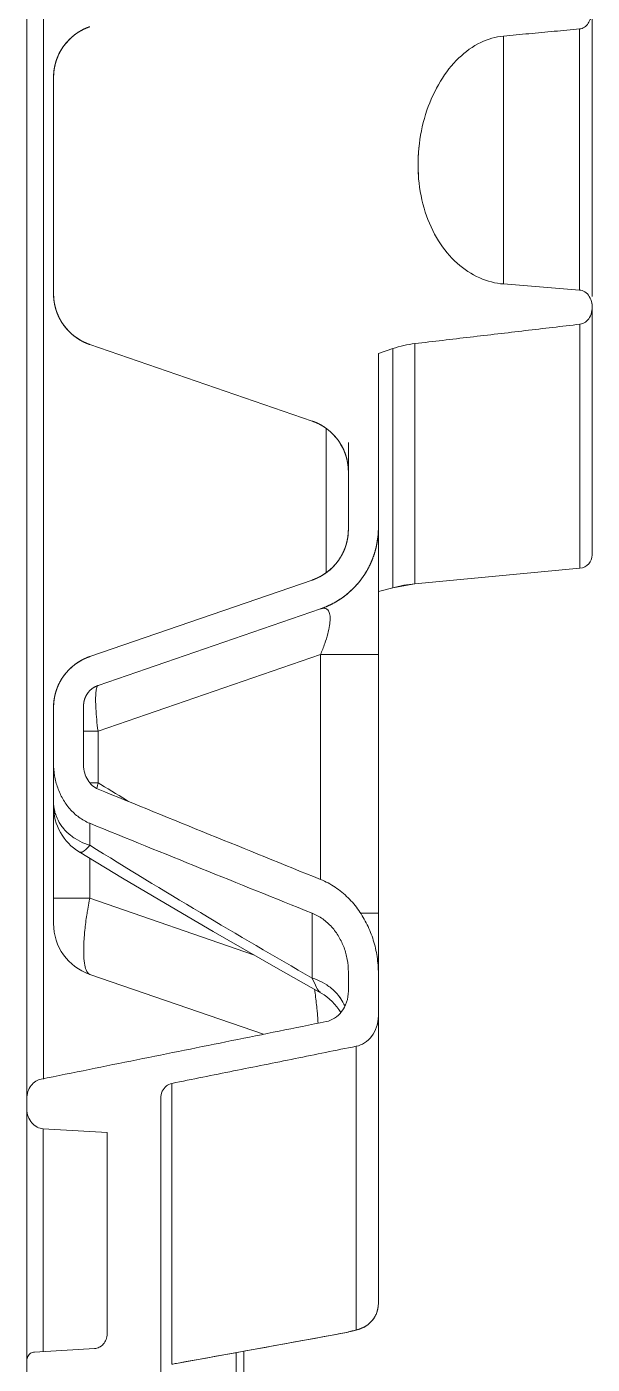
# Model space of a CAD drawing. Header units: millimetres. Extents: x 5536 to 6151, y 463 to 893.
# Drawn here: x 5579.86 to 5600.96, y 560.19 to 610.09 of the extents above; entities that cross this region are included whole.
import ezdxf

# ---------------------------------------------------------------- set-up
doc = ezdxf.new("R2010")
doc.units = ezdxf.units.MM
doc.header["$LTSCALE"] = 0.2
doc.layers.get('0').update_dxf_attribs({"lineweight": 18})

msp = doc.modelspace()

# ---------------------------------------------------------------- linework, layer by layer
for p, q in [((5600.963, 600.02), (5600.963, 662.407)), ((5579.863, 570.096), (5579.863, 645.34)), ((5579.863, 551.024), (5579.863, 640.662)), ((5580.482, 640.662), (5580.482, 570.825)), ((5600.492, 600.264), (5600.492, 610.004)), ((5597.651, 600.49), (5597.651, 609.741)), ((5580.863, 608.196), (5580.863, 600.125)), ((5580.863, 608.196), (5580.863, 607.251)), ((5580.863, 608.196), (5580.863, 607.251)), ((5580.863, 608.196), (5580.863, 600.125)), ((5580.863, 601.07), (5580.863, 600.125)), ((5597.651, 600.49), (5600.489, 600.264)), ((5597.651, 600.49), (5600.489, 600.264)), ((5600.963, 599.624), (5600.963, 590.386)), ((5600.505, 598.99), (5600.505, 589.883)), ((5590.514, 595.375), (5582.212, 598.234)), ((5582.212, 598.234), (5590.514, 595.375)), ((5593.522, 598.082), (5592.983, 597.902)), ((5593.522, 598.082), (5592.983, 597.902)), ((5592.983, 591.394), (5592.983, 597.902)), ((5592.983, 591.394), (5592.983, 597.902)), ((5593.522, 589.157), (5593.522, 598.082)), ((5594.349, 589.305), (5594.349, 598.267)), ((5591.036, 589.719), (5591.036, 595.102)), ((5591.863, 593.484), (5591.863, 594.573)), ((5591.863, 593.484), (5591.863, 591.337)), ((5591.863, 593.484), (5591.863, 591.337)), ((5591.863, 591.337), (5591.863, 593.484)), ((5592.983, 574.754), (5592.983, 591.394)), ((5600.505, 589.883), (5594.349, 589.305)), ((5590.514, 589.446), (5582.212, 586.587)), ((5590.514, 589.446), (5582.212, 586.587)), ((5582.212, 586.587), (5590.514, 589.446)), ((5593.522, 589.157), (5592.983, 589.012)), ((5592.983, 589.09), (5592.983, 586.666)), ((5594.349, 589.305), (5593.522, 589.157)), ((5590.824, 588.368), (5582.522, 585.51)), ((5590.824, 588.368), (5582.522, 585.51)), ((5582.522, 583.808), (5590.824, 586.667)), ((5590.824, 578.275), (5590.824, 586.667)), ((5590.824, 586.666), (5592.983, 586.666)), ((5580.863, 584.696), (5580.863, 582.616)), ((5580.863, 584.696), (5580.863, 583.751)), ((5580.863, 584.696), (5580.863, 581.173)), ((5581.983, 584.753), (5581.983, 582.548)), ((5581.983, 584.753), (5581.983, 582.548)), ((5581.983, 584.753), (5581.983, 583.808)), ((5581.983, 583.808), (5582.522, 583.808)), ((5582.522, 583.808), (5582.522, 581.882)), ((5582.212, 581.882), (5582.522, 581.882)), ((5582.626, 581.819), (5582.522, 581.882)), ((5580.863, 576.625), (5580.863, 581.173)), ((5582.212, 580.37), (5582.212, 579.553)), ((5581.824, 579.302), (5583.438, 578.327)), ((5582.212, 577.57), (5582.212, 579.066)), ((5580.863, 577.57), (5582.212, 577.57)), ((5582.212, 577.57), (5588.319, 575.467)), ((5590.514, 577.015), (5590.514, 574.593)), ((5592.318, 577.019), (5592.983, 577.019)), ((5589.154, 574.989), (5590.842, 574.034)), ((5582.212, 574.734), (5588.7, 572.499)), ((5582.212, 574.734), (5588.7, 572.499)), ((5591.863, 574.82), (5591.863, 574.106)), ((5591.863, 574.82), (5591.863, 574.106)), ((5592.983, 573.182), (5592.983, 574.754)), ((5592.983, 562.459), (5592.983, 574.754)), ((5592.156, 561.475), (5592.156, 572.052)), ((5585.276, 570.665), (5585.276, 560.187)), ((5579.863, 569.711), (5579.863, 570.096)), ((5584.863, 570.104), (5584.863, 559.819)), ((5584.863, 570.104), (5584.863, 559.819)), ((5582.863, 568.832), (5580.479, 568.974)), ((5582.863, 568.832), (5580.479, 568.974)), ((5580.479, 568.974), (5580.479, 560.663)), ((5582.863, 561.321), (5582.863, 568.832)), ((5582.863, 561.321), (5582.863, 568.832)), ((5591.336, 561.288), (5591.33, 561.287)), ((5591.46, 561.311), (5591.64, 561.345)), ((5580.147, 560.644), (5582.389, 560.773)), ((5580.147, 560.644), (5582.389, 560.773)), ((5587.678, 559.657), (5587.678, 560.622)), ((5587.963, 553.483), (5587.963, 560.673)), ((5579.863, 559.129), (5579.863, 560.316)), ((5585.452, 560.219), (5585.448, 560.219))]:
    msp.add_line(p, q)
for points in [[(5583.438, 578.327), (5584.549, 577.665), (5585.677, 577), (5586.82, 576.332), (5589.154, 574.989)], [(5592.825, 561.919), (5592.871, 562), (5592.91, 562.084), (5592.941, 562.174), (5592.964, 562.267), (5592.978, 562.363), (5592.982, 562.459)], [(5592.397, 561.545), (5592.459, 561.577), (5592.524, 561.615), (5592.589, 561.661), (5592.654, 561.716), (5592.715, 561.777), (5592.773, 561.845), (5592.825, 561.919)], [(5591.64, 561.345), (5591.723, 561.362), (5591.801, 561.378), (5591.873, 561.393), (5591.939, 561.407), (5592, 561.421), (5592.055, 561.434), (5592.106, 561.446), (5592.152, 561.458), (5592.197, 561.471), (5592.242, 561.485), (5592.289, 561.5), (5592.339, 561.52), (5592.397, 561.545)], [(5585.452, 560.219), (5585.781, 560.278), (5591.46, 561.311)]]:
    msp.add_lwpolyline(points)
for centre, radius, start, end in [((5582.863, 608.196), 2, 108.9998, 179.9995), ((5582.863, 608.196), 2, 108.9998, 179.9995), ((5582.863, 608.196), 2, 109, 180), ((5582.863, 600.125), 2, 180, 251), ((5582.863, 600.125), 2, 180, 251), ((5594.832, 594.168), 4.127, 96.722, 108.5102), ((5594.832, 594.168), 4.127, 96.722, 108.5102), ((5589.863, 593.484), 2, 0, 71), ((5589.863, 593.484), 2, 359.9986, 70.9996), ((5589.863, 591.337), 2, 289, 0), ((5589.783, 591.394), 3.2, 289, 360), ((5589.783, 591.394), 3.2, 289, 360), ((5589.863, 591.337), 2, 342.2753, 0.0014), ((5600.457, 590.386), 0.505, 275.3598, 0), ((5600.457, 590.386), 0.505, 275.3598, 360), ((5589.863, 591.337), 2, 289.0004, 324.5), ((5594.816, 584.327), 5, 95.3598, 105), ((5582.863, 584.696), 2, 109, 180), ((5582.863, 584.696), 2, 108.9998, 179.9995), ((5582.783, 584.753), 0.8, 108.999, 179.997), ((5582.783, 584.753), 0.8, 109, 180), ((5598.319, 578.654), 16.124, 168.4522, 169.2294), ((6248.058, 2207.998), 1757.257, 247.744626, 248.036809), ((6248.058, 2207.998), 1757.257, 247.744626, 248.036809), ((5727.173, 819.726), 278.377, 238.71816, 238.9818), ((5582.863, 581.01), 2, 180, 238.6963), ((6282.291, 2300.913), 1857.52, 247.858865, 248.13507), ((6282.291, 2300.913), 1857.52, 247.858865, 248.13507), ((5582.835, 581.666), 2.203, 248.3024, 253.5723), ((5732.083, 821.006), 284.185, 238.17194, 240.12184), ((5596.263, 574.782), 14.325, 169.1704, 170.4451), ((5596.902, 574.661), 14.976, 168.7987, 169.1768), ((5595.527, 574.906), 13.579, 170.4492, 171.3114), ((5582.863, 576.625), 2, 180, 251), ((5589.885, 572.538), 2.149, 67.5755, 72.9989), ((5589.863, 572.29), 2, 30.6509, 60.6652), ((5590.145, 572.86), 1.729, 26.3254, 36.0244), ((5577.782, 572.161), 12.972, 5.2839, 6.0561), ((5590.204, 572.89), 1.662, 23.026, 26.2859), ((5591.666, 573.182), 1.317, 353.6991, 359.9968), ((5591.997, 562.459), 0.985, 352.0424, 359.9668), ((5591.983, 562.461), 1.001, 279.989, 324.5313), ((5591.992, 562.454), 0.989, 324.5525, 333.5256), ((5591.98, 562.459), 1.002, 333.5713, 342.6722), ((5591.967, 562.463), 1.016, 342.6456, 352.0566), ((5116.975, 3155.045), 2636.777, 280.234001, 280.36391), ((5580.22, 560.315), 0.358, 170.2994, 179.9708), ((5601.076, 473.659), 87.96, 100.23447, 100.34831)]:
    msp.add_arc(centre, radius, start, end)
for points, knots in [([(5600.492, 610.004), (5600.556, 610.01), (5600.683, 610.062), (5600.821, 610.212), (5600.914, 610.404), (5600.963, 610.625), (5600.966, 610.86), (5600.922, 611.09), (5600.83, 611.296), (5600.691, 611.456), (5600.563, 611.514), (5600.501, 611.521)], [0, 0, 0, 0, 12234.382961, 25063.864789, 38471.065457, 53034.140467, 68272.249237, 83366.808659, 97791.46847, 111206.148979, 123410.333495, 123410.333495, 123410.333495, 123410.333495]), ([(5600.492, 610.004), (5600.556, 610.01), (5600.683, 610.062), (5600.821, 610.212), (5600.914, 610.404), (5600.956, 610.591), (5600.963, 610.712), (5600.963, 610.756)], [0, 0, 0, 0, 14300.04164, 29295.658906, 44966.537318, 61988.448411, 72038.576438, 72038.576438, 72038.576438, 72038.576438]), ([(5580.863, 608.196), (5580.863, 608.202), (5580.863, 608.214), (5580.863, 608.233), (5580.863, 608.251), (5580.864, 608.269), (5580.865, 608.288), (5580.866, 608.306), (5580.867, 608.324), (5580.868, 608.343), (5580.869, 608.361), (5580.871, 608.38), (5580.873, 608.399), (5580.875, 608.417), (5580.877, 608.436), (5580.879, 608.455), (5580.882, 608.473), (5580.885, 608.492), (5580.887, 608.511), (5580.891, 608.529), (5580.894, 608.548), (5580.897, 608.567), (5580.901, 608.586), (5580.905, 608.604), (5580.909, 608.623), (5580.913, 608.642), (5580.917, 608.661), (5580.922, 608.679), (5580.927, 608.698), (5580.932, 608.717), (5580.937, 608.735), (5580.942, 608.754), (5580.948, 608.773), (5580.953, 608.791), (5580.959, 608.81), (5580.965, 608.829), (5580.972, 608.847), (5580.978, 608.866), (5580.985, 608.884), (5580.992, 608.903), (5580.999, 608.921), (5581.006, 608.939), (5581.013, 608.958), (5581.021, 608.976), (5581.029, 608.994), (5581.037, 609.012), (5581.045, 609.03), (5581.053, 609.048), (5581.062, 609.066), (5581.07, 609.084), (5581.079, 609.102), (5581.088, 609.119), (5581.098, 609.137), (5581.107, 609.155), (5581.117, 609.172), (5581.127, 609.189), (5581.137, 609.207), (5581.147, 609.224), (5581.157, 609.241), (5581.168, 609.258), (5581.178, 609.275), (5581.189, 609.292), (5581.2, 609.308), (5581.211, 609.325), (5581.223, 609.341), (5581.234, 609.358), (5581.246, 609.374), (5581.258, 609.39), (5581.27, 609.406), (5581.282, 609.422), (5581.294, 609.438), (5581.307, 609.453), (5581.32, 609.469), (5581.332, 609.484), (5581.345, 609.499), (5581.358, 609.514), (5581.372, 609.529), (5581.385, 609.544), (5581.399, 609.559), (5581.412, 609.573), (5581.426, 609.588), (5581.44, 609.602), (5581.454, 609.616), (5581.468, 609.63), (5581.482, 609.644), (5581.497, 609.657), (5581.511, 609.671), (5581.526, 609.684), (5581.541, 609.697), (5581.556, 609.71), (5581.571, 609.723), (5581.586, 609.735), (5581.601, 609.748), (5581.616, 609.76), (5581.631, 609.772), (5581.647, 609.784), (5581.663, 609.796), (5581.678, 609.808), (5581.694, 609.819), (5581.71, 609.831), (5581.726, 609.842), (5581.742, 609.853), (5581.758, 609.863), (5581.774, 609.874), (5581.79, 609.884), (5581.807, 609.895), (5581.823, 609.905), (5581.839, 609.915), (5581.856, 609.924), (5581.872, 609.934), (5581.889, 609.943), (5581.906, 609.952), (5581.922, 609.961), (5581.939, 609.97), (5581.956, 609.979), (5581.973, 609.987), (5581.99, 609.996), (5582.007, 610.004), (5582.024, 610.012), (5582.041, 610.019), (5582.058, 610.027), (5582.075, 610.034), (5582.092, 610.042), (5582.109, 610.049), (5582.126, 610.056), (5582.143, 610.062), (5582.16, 610.069), (5582.177, 610.075), (5582.194, 610.081), (5582.206, 610.085), (5582.212, 610.087)], [0, 0, 0, 0, 12066.777251, 24168.202858, 36303.921647, 48473.570715, 60676.779409, 72913.169362, 85182.354626, 97483.941421, 109817.528352, 122182.70652, 134579.059381, 147006.162814, 159463.585274, 171950.887757, 184467.623861, 197013.339852, 209587.57465, 222189.860035, 234819.720685, 247476.674153, 260160.230961, 272869.894825, 285605.162478, 298365.524056, 311150.463032, 323959.456227, 336791.974082, 349647.480758, 362525.43414, 375425.285936, 388346.481889, 401288.461948, 414250.660286, 427232.505298, 440233.420024, 453252.822207, 466290.124253, 479344.733586, 492416.052632, 505503.479196, 518606.406234, 531724.222528, 544856.312334, 558002.055849, 571160.829367, 584332.005298, 597514.952529, 610709.036384, 623913.618963, 637128.059256, 650351.713437, 663583.93487, 676824.074358, 690071.480406, 703325.499379, 716585.475569, 729850.751607, 743120.668509, 756394.565769, 769671.781987, 782951.654397, 796233.519767, 809516.714061, 822800.572973, 836084.43181, 849367.626113, 862649.491437, 875929.363888, 889206.580058, 902480.477391, 915750.394242, 929015.670291, 942275.646501, 955529.665444, 968777.071541, 982017.211041, 995249.432455, 1008473.086592, 1021687.526933, 1034892.109489, 1048086.19334, 1061269.140548, 1074440.316488, 1087599.090001, 1100744.833521, 1113876.923341, 1126994.739616, 1140097.666664, 1153185.093223, 1166256.412267, 1179311.021615, 1192348.323676, 1205367.725878, 1218368.640616, 1231350.485617, 1244312.683879, 1257254.663939, 1270175.859924, 1283075.711722, 1295953.665125, 1308809.171764, 1321641.689651, 1334450.682833, 1347235.621766, 1359995.983408, 1372731.251041, 1385440.914893, 1398124.471699, 1410781.42516, 1423411.285861, 1436013.571283, 1448587.806036, 1461133.522014, 1473650.258069, 1486137.560553, 1498594.98303, 1511022.08647, 1523418.439356, 1535783.617499, 1548117.204507, 1560418.791229, 1572687.976482, 1584924.366447, 1597127.575159, 1609297.22422, 1621432.943012, 1633534.36859, 1645601.145862, 1645601.145862, 1645601.145862, 1645601.145862]), ([(5600.492, 610.004), (5600.177, 609.975), (5599.546, 609.917), (5598.599, 609.829), (5597.967, 609.77), (5597.651, 609.741)], [0, 0, 0, 0, 15416.585581, 30860.804108, 46332.66486, 46332.66486, 46332.66486, 46332.66486]), ([(5600.492, 610.004), (5600.177, 609.975), (5599.546, 609.917), (5598.599, 609.829), (5597.967, 609.77), (5597.651, 609.741)], [0, 0, 0, 0, 15416.585581, 30860.804108, 46332.66486, 46332.66486, 46332.66486, 46332.66486]), ([(5597.651, 600.49), (5597.347, 600.514), (5596.714, 600.678), (5595.866, 601.242), (5595.167, 602.098), (5594.679, 603.184), (5594.439, 604.425), (5594.466, 605.719), (5594.747, 606.958), (5595.246, 608.052), (5595.927, 608.933), (5596.742, 609.533), (5597.359, 609.714), (5597.651, 609.741)], [0, 0, 0, 0, 11151.03001, 23360.994558, 36619.854489, 51011.655166, 66455.538476, 82440.200667, 97978.382515, 112571.675981, 126043.195626, 138250.956546, 148963.524363, 148963.524363, 148963.524363, 148963.524363]), ([(5594.463, 604.949), (5594.463, 605.208), (5594.506, 605.893), (5594.747, 606.958), (5595.246, 608.052), (5595.927, 608.933), (5596.742, 609.533), (5597.359, 609.714), (5597.651, 609.741)], [0, 0, 0, 0, 10548.082487, 27823.434691, 44048.259892, 59025.896842, 72598.486709, 84508.720728, 84508.720728, 84508.720728, 84508.720728]), ([(5597.651, 600.49), (5597.347, 600.514), (5596.714, 600.678), (5595.866, 601.242), (5595.167, 602.098), (5594.679, 603.184), (5594.488, 604.169), (5594.463, 604.77), (5594.463, 604.949)], [0, 0, 0, 0, 12920.342498, 27067.63864, 42430.25638, 59105.576394, 76999.91097, 84552.882132, 84552.882132, 84552.882132, 84552.882132]), ([(5580.863, 600.125), (5580.863, 600.119), (5580.863, 600.106), (5580.863, 600.088), (5580.863, 600.07), (5580.864, 600.052), (5580.865, 600.033), (5580.866, 600.015), (5580.867, 599.996), (5580.868, 599.978), (5580.869, 599.959), (5580.871, 599.941), (5580.873, 599.922), (5580.875, 599.904), (5580.877, 599.885), (5580.879, 599.866), (5580.882, 599.848), (5580.885, 599.829), (5580.887, 599.81), (5580.891, 599.792), (5580.894, 599.773), (5580.897, 599.754), (5580.901, 599.735), (5580.905, 599.717), (5580.909, 599.698), (5580.913, 599.679), (5580.917, 599.66), (5580.922, 599.642), (5580.927, 599.623), (5580.932, 599.604), (5580.937, 599.585), (5580.942, 599.567), (5580.948, 599.548), (5580.953, 599.529), (5580.959, 599.511), (5580.965, 599.492), (5580.972, 599.474), (5580.978, 599.455), (5580.985, 599.437), (5580.992, 599.418), (5580.999, 599.4), (5581.006, 599.382), (5581.013, 599.363), (5581.021, 599.345), (5581.029, 599.327), (5581.037, 599.309), (5581.045, 599.291), (5581.053, 599.273), (5581.062, 599.255), (5581.07, 599.237), (5581.079, 599.219), (5581.088, 599.201), (5581.098, 599.184), (5581.107, 599.166), (5581.117, 599.149), (5581.127, 599.131), (5581.137, 599.114), (5581.147, 599.097), (5581.157, 599.08), (5581.168, 599.063), (5581.178, 599.046), (5581.189, 599.029), (5581.2, 599.013), (5581.211, 598.996), (5581.223, 598.98), (5581.234, 598.963), (5581.246, 598.947), (5581.258, 598.931), (5581.27, 598.915), (5581.282, 598.899), (5581.294, 598.883), (5581.307, 598.868), (5581.32, 598.852), (5581.332, 598.837), (5581.345, 598.822), (5581.358, 598.807), (5581.372, 598.792), (5581.385, 598.777), (5581.399, 598.762), (5581.412, 598.748), (5581.426, 598.733), (5581.44, 598.719), (5581.454, 598.705), (5581.468, 598.691), (5581.482, 598.677), (5581.497, 598.664), (5581.511, 598.65), (5581.526, 598.637), (5581.541, 598.624), (5581.556, 598.611), (5581.571, 598.598), (5581.586, 598.585), (5581.601, 598.573), (5581.616, 598.561), (5581.631, 598.548), (5581.647, 598.536), (5581.663, 598.525), (5581.678, 598.513), (5581.694, 598.502), (5581.71, 598.49), (5581.726, 598.479), (5581.742, 598.468), (5581.758, 598.457), (5581.774, 598.447), (5581.79, 598.436), (5581.807, 598.426), (5581.823, 598.416), (5581.839, 598.406), (5581.856, 598.396), (5581.872, 598.387), (5581.889, 598.378), (5581.906, 598.368), (5581.922, 598.359), (5581.939, 598.351), (5581.956, 598.342), (5581.973, 598.333), (5581.99, 598.325), (5582.007, 598.317), (5582.024, 598.309), (5582.041, 598.301), (5582.058, 598.294), (5582.075, 598.286), (5582.092, 598.279), (5582.109, 598.272), (5582.126, 598.265), (5582.143, 598.259), (5582.16, 598.252), (5582.177, 598.246), (5582.194, 598.24), (5582.206, 598.236), (5582.212, 598.234)], [0, 0, 0, 0, 12076.068035, 24186.811104, 36331.873758, 48510.892749, 60723.497271, 72969.308668, 85247.940493, 97558.998863, 109902.082074, 122276.780779, 134682.67818, 147119.349828, 159586.363848, 172083.280898, 184609.654231, 197165.029697, 209748.945995, 222360.934543, 235000.519521, 247667.218178, 260360.540658, 273079.990229, 285825.063434, 298595.249819, 311390.032461, 324208.887907, 337051.286191, 349916.690931, 362804.559659, 375714.343599, 388645.488258, 401597.43296, 414569.611447, 427561.451796, 440572.376543, 453601.802981, 466649.143064, 479713.80376, 492795.187095, 505892.690229, 519005.705893, 532133.622215, 545275.82304, 558431.688086, 571600.593168, 584781.910212, 597975.007618, 611179.250165, 624393.999578, 637618.614354, 650852.450053, 664094.859542, 677345.193242, 690602.799153, 703867.023024, 717137.208699, 730412.698301, 743692.832286, 756976.949804, 770264.388725, 783554.485994, 796846.577702, 810139.999356, 823434.086087, 836728.172797, 850021.594514, 863313.686176, 876603.783431, 889891.222359, 903175.339895, 916455.473884, 929730.963498, 943001.149143, 956265.373032, 969522.978935, 982773.312597, 996015.722126, 1009249.55783, 1022474.172595, 1035688.921985, 1048893.164587, 1062086.261971, 1075267.579024, 1088436.4841, 1101592.349152, 1114734.549991, 1127862.466294, 1140975.481908, 1154072.985097, 1167154.368369, 1180219.029079, 1193266.369177, 1206295.795593, 1219306.720352, 1232298.560691, 1245270.739164, 1258222.683907, 1271153.828534, 1284063.612539, 1296951.481252, 1309816.885992, 1322659.284242, 1335478.139675, 1348272.922339, 1361043.108753, 1373788.181907, 1386507.631532, 1399200.95401, 1411867.652659, 1424507.237689, 1437119.226177, 1449703.142429, 1462258.517979, 1474784.891262, 1487281.808313, 1499748.82235, 1512185.494007, 1524591.391404, 1536966.090111, 1549309.173306, 1561620.231629, 1573898.863484, 1586144.674851, 1598357.279392, 1610536.298442, 1622681.3611, 1634792.10414, 1646868.172195, 1646868.172195, 1646868.172195, 1646868.172195]), ([(5600.505, 598.99), (5600.576, 598.998), (5600.723, 599.058), (5600.884, 599.246), (5600.969, 599.5), (5600.964, 599.776), (5600.871, 600.024), (5600.706, 600.204), (5600.559, 600.259), (5600.489, 600.264)], [0, 0, 0, 0, 12288.055812, 25902.77239, 41204.667301, 57160.257253, 72272.755354, 85689.936452, 97802.836918, 97802.836918, 97802.836918, 97802.836918]), ([(5600.963, 599.624), (5600.963, 599.675), (5600.949, 599.815), (5600.871, 600.024), (5600.706, 600.204), (5600.559, 600.259), (5600.489, 600.264)], [0, 0, 0, 0, 10528.824236, 28534.571555, 44520.437754, 58952.322121, 58952.322121, 58952.322121, 58952.322121]), ([(5600.505, 598.99), (5600.576, 598.998), (5600.723, 599.058), (5600.884, 599.246), (5600.952, 599.451), (5600.963, 599.582), (5600.963, 599.624)], [0, 0, 0, 0, 14972.76562, 31562.04251, 50207.114567, 58954.894796, 58954.894796, 58954.894796, 58954.894796]), ([(5600.505, 598.99), (5599.823, 598.909), (5598.458, 598.749), (5596.406, 598.508), (5595.036, 598.347), (5594.349, 598.267)], [0, 0, 0, 0, 15388.943392, 30838.13237, 46347.647898, 46347.647898, 46347.647898, 46347.647898]), ([(5600.505, 598.99), (5599.823, 598.909), (5598.458, 598.749), (5596.406, 598.508), (5595.036, 598.347), (5594.349, 598.267)], [0, 0, 0, 0, 15388.943392, 30838.13237, 46347.647898, 46347.647898, 46347.647898, 46347.647898]), ([(5590.514, 595.375), (5590.52, 595.373), (5590.531, 595.369), (5590.548, 595.363), (5590.565, 595.356), (5590.582, 595.35), (5590.6, 595.343), (5590.617, 595.336), (5590.634, 595.329), (5590.651, 595.322), (5590.668, 595.315), (5590.685, 595.307), (5590.702, 595.299), (5590.719, 595.291), (5590.736, 595.283), (5590.753, 595.275), (5590.769, 595.267), (5590.786, 595.258), (5590.803, 595.249), (5590.82, 595.24), (5590.836, 595.231), (5590.853, 595.222), (5590.869, 595.212), (5590.886, 595.202), (5590.902, 595.192), (5590.919, 595.182), (5590.935, 595.172), (5590.951, 595.162), (5590.967, 595.151), (5590.984, 595.14), (5591, 595.129), (5591.015, 595.118), (5591.031, 595.107), (5591.047, 595.095), (5591.063, 595.084), (5591.078, 595.072), (5591.094, 595.06), (5591.109, 595.048), (5591.125, 595.036), (5591.14, 595.023), (5591.155, 595.01), (5591.17, 594.998), (5591.185, 594.985), (5591.199, 594.972), (5591.214, 594.958), (5591.229, 594.945), (5591.243, 594.931), (5591.257, 594.917), (5591.271, 594.903), (5591.285, 594.889), (5591.299, 594.875), (5591.313, 594.861), (5591.327, 594.846), (5591.34, 594.832), (5591.354, 594.817), (5591.367, 594.802), (5591.38, 594.787), (5591.393, 594.772), (5591.406, 594.756), (5591.418, 594.741), (5591.431, 594.725), (5591.443, 594.709), (5591.455, 594.694), (5591.467, 594.678), (5591.479, 594.661), (5591.491, 594.645), (5591.502, 594.629), (5591.514, 594.612), (5591.525, 594.596), (5591.536, 594.579), (5591.547, 594.562), (5591.558, 594.546), (5591.568, 594.529), (5591.579, 594.511), (5591.589, 594.494), (5591.599, 594.477), (5591.609, 594.46), (5591.618, 594.442), (5591.628, 594.425), (5591.637, 594.407), (5591.646, 594.389), (5591.655, 594.372), (5591.664, 594.354), (5591.672, 594.336), (5591.681, 594.318), (5591.689, 594.3), (5591.697, 594.282), (5591.704, 594.263), (5591.712, 594.245), (5591.72, 594.227), (5591.727, 594.209), (5591.734, 594.19), (5591.741, 594.172), (5591.747, 594.153), (5591.754, 594.135), (5591.76, 594.116), (5591.766, 594.098), (5591.772, 594.079), (5591.778, 594.06), (5591.783, 594.042), (5591.789, 594.023), (5591.794, 594.004), (5591.799, 593.986), (5591.803, 593.967), (5591.808, 593.948), (5591.812, 593.929), (5591.817, 593.911), (5591.821, 593.892), (5591.824, 593.873), (5591.828, 593.854), (5591.832, 593.836), (5591.835, 593.817), (5591.838, 593.798), (5591.841, 593.779), (5591.843, 593.761), (5591.846, 593.742), (5591.848, 593.723), (5591.85, 593.705), (5591.852, 593.686), (5591.854, 593.668), (5591.856, 593.649), (5591.857, 593.631), (5591.859, 593.612), (5591.86, 593.594), (5591.861, 593.575), (5591.861, 593.557), (5591.862, 593.539), (5591.862, 593.52), (5591.863, 593.502), (5591.863, 593.49), (5591.863, 593.484)], [0, 0, 0, 0, 12103.169569, 24241.09194, 36413.410951, 48619.762499, 60859.774972, 73133.068796, 85439.256765, 97777.944036, 110148.727926, 122551.198405, 134984.937468, 147449.519916, 159944.51284, 172469.475888, 185023.961334, 197607.513985, 210219.671539, 222859.964301, 235527.91545, 248223.041126, 260944.850437, 273692.845416, 286466.521509, 299265.367178, 312088.864318, 324936.488253, 337807.70784, 350701.985567, 363618.7777, 376557.534217, 389517.699348, 402498.711236, 415500.002303, 428520.999363, 441561.123724, 454619.7912, 467696.412573, 480790.393428, 493901.134375, 507028.031416, 520170.475695, 533327.854154, 546499.549107, 559684.938988, 572883.398207, 586094.29721, 599317.002982, 612550.878936, 625795.285352, 639049.579191, 652313.114705, 665585.243294, 678865.313839, 692152.672903, 705446.66471, 718746.63184, 732051.914705, 745361.852455, 758675.782607, 771993.041688, 785312.96498, 798634.887236, 811958.1424, 825282.064233, 838605.985995, 851929.241188, 865251.163412, 878571.086758, 891888.345791, 905202.275948, 918512.213671, 931817.496603, 945117.463669, 958411.455551, 971698.814532, 984978.885103, 998251.013706, 1011514.549219, 1024768.843115, 1038013.249507, 1051247.125454, 1064469.831248, 1077680.730241, 1090879.189418, 1104064.579293, 1117236.274255, 1130393.65271, 1143536.097015, 1156662.994024, 1169773.734972, 1182867.71579, 1195944.33721, 1209003.004656, 1222043.129038, 1235064.126043, 1248065.417167, 1261046.429074, 1274006.594154, 1286945.350742, 1299862.142836, 1312756.420562, 1325627.640167, 1338475.264065, 1351298.761233, 1364097.606909, 1376871.282951, 1389619.278012, 1402341.087268, 1415036.212939, 1427704.164094, 1440344.456896, 1452956.614437, 1465540.167085, 1478094.652521, 1490619.615566, 1503114.608473, 1515579.190914, 1528012.930042, 1540415.400456, 1552786.184425, 1565124.871615, 1577431.059623, 1589704.353407, 1601944.365863, 1614150.717481, 1626323.036489, 1638460.958888, 1650564.128437, 1650564.128437, 1650564.128437, 1650564.128437]), ([(5591.863, 591.337), (5591.863, 591.331), (5591.863, 591.319), (5591.862, 591.301), (5591.862, 591.282), (5591.861, 591.264), (5591.861, 591.246), (5591.86, 591.227), (5591.859, 591.209), (5591.857, 591.19), (5591.856, 591.172), (5591.854, 591.153), (5591.852, 591.135), (5591.85, 591.116), (5591.848, 591.097), (5591.846, 591.079), (5591.843, 591.06), (5591.841, 591.041), (5591.838, 591.023), (5591.835, 591.004), (5591.832, 590.985), (5591.828, 590.966), (5591.824, 590.948), (5591.821, 590.929), (5591.817, 590.91), (5591.812, 590.891), (5591.808, 590.873), (5591.803, 590.854), (5591.799, 590.835), (5591.794, 590.816), (5591.789, 590.798), (5591.783, 590.779), (5591.778, 590.76), (5591.772, 590.742), (5591.766, 590.723), (5591.76, 590.705), (5591.754, 590.686), (5591.747, 590.668), (5591.741, 590.649), (5591.734, 590.631), (5591.727, 590.612), (5591.72, 590.594), (5591.712, 590.576), (5591.704, 590.557), (5591.697, 590.539), (5591.689, 590.521), (5591.681, 590.503), (5591.672, 590.485), (5591.664, 590.467), (5591.655, 590.449), (5591.646, 590.432), (5591.637, 590.414), (5591.628, 590.396), (5591.618, 590.379), (5591.609, 590.361), (5591.599, 590.344), (5591.589, 590.327), (5591.579, 590.309), (5591.568, 590.292), (5591.558, 590.275), (5591.547, 590.258), (5591.536, 590.242), (5591.525, 590.225), (5591.514, 590.208), (5591.502, 590.192), (5591.491, 590.176), (5591.479, 590.159), (5591.467, 590.143), (5591.455, 590.127), (5591.443, 590.111), (5591.431, 590.096), (5591.418, 590.08), (5591.406, 590.065), (5591.393, 590.049), (5591.38, 590.034), (5591.367, 590.019), (5591.354, 590.004), (5591.34, 589.989), (5591.327, 589.975), (5591.313, 589.96), (5591.299, 589.946), (5591.285, 589.931), (5591.271, 589.917), (5591.257, 589.903), (5591.243, 589.89), (5591.229, 589.876), (5591.214, 589.863), (5591.199, 589.849), (5591.185, 589.836), (5591.17, 589.823), (5591.155, 589.81), (5591.14, 589.798), (5591.125, 589.785), (5591.109, 589.773), (5591.094, 589.761), (5591.078, 589.749), (5591.063, 589.737), (5591.047, 589.725), (5591.031, 589.714), (5591.015, 589.703), (5591, 589.692), (5590.984, 589.681), (5590.967, 589.67), (5590.951, 589.659), (5590.935, 589.649), (5590.919, 589.639), (5590.902, 589.628), (5590.886, 589.619), (5590.869, 589.609), (5590.853, 589.599), (5590.836, 589.59), (5590.82, 589.581), (5590.803, 589.572), (5590.786, 589.563), (5590.769, 589.554), (5590.753, 589.546), (5590.736, 589.538), (5590.719, 589.529), (5590.702, 589.522), (5590.685, 589.514), (5590.668, 589.506), (5590.651, 589.499), (5590.634, 589.492), (5590.617, 589.485), (5590.6, 589.478), (5590.582, 589.471), (5590.565, 589.464), (5590.548, 589.458), (5590.531, 589.452), (5590.52, 589.448), (5590.514, 589.446)], [0, 0, 0, 0, 12108.100574, 24250.968158, 36428.246297, 48639.57098, 60884.570213, 73162.8644, 85474.066081, 97817.780316, 110193.604341, 122601.127721, 135039.932488, 147509.593266, 160009.676834, 172539.742751, 185099.343085, 197688.022475, 210305.318411, 222950.761006, 235623.873353, 248324.171222, 261051.163548, 273804.352282, 286583.23259, 299387.292721, 312216.014323, 325068.872614, 337945.336161, 350844.867222, 363766.92176, 376710.949805, 389676.395129, 402662.695708, 415669.283704, 428695.585736, 441741.02281, 454805.010631, 467886.959614, 480986.27513, 494102.357667, 507234.602785, 520382.401532, 533545.140453, 546722.201775, 559912.96365, 573116.800091, 586333.081417, 599561.174354, 612800.441994, 626050.24437, 639309.938279, 652578.877569, 665856.413392, 679141.894477, 692434.666999, 705734.075009, 719039.460753, 732350.164471, 745665.52482, 758984.879342, 772307.56404, 785632.914137, 798960.263926, 812288.947228, 825618.29737, 838947.647529, 852276.330853, 865603.680674, 878929.030717, 892251.715464, 905571.069925, 918886.430357, 932197.134008, 945502.519707, 958801.927752, 972094.700248, 985380.181357, 998657.717175, 1011926.656515, 1025186.350366, 1038436.152766, 1051675.420414, 1064903.513329, 1078119.794664, 1091323.631148, 1104514.392968, 1117691.454282, 1130854.193223, 1144001.991988, 1157134.237095, 1170250.319611, 1183349.635165, 1196431.584164, 1209495.571909, 1222541.009026, 1235567.311049, 1248573.899051, 1261560.199651, 1274525.644962, 1287469.672936, 1300391.72754, 1313291.258602, 1326167.722168, 1339020.580431, 1351849.302069, 1364653.36216, 1377432.242487, 1390185.431204, 1402912.423552, 1415612.721458, 1428285.833701, 1440931.276322, 1453548.572271, 1466137.251695, 1478696.85204, 1491226.917959, 1503727.001543, 1516196.662263, 1528635.467031, 1541042.990476, 1553418.814422, 1565762.528672, 1578073.730379, 1590352.02454, 1602597.023792, 1614808.348403, 1626985.626589, 1639128.494167, 1651236.594762, 1651236.594762, 1651236.594762, 1651236.594762]), ([(5590.824, 588.368), (5590.834, 588.372), (5590.852, 588.378), (5590.879, 588.388), (5590.907, 588.398), (5590.934, 588.408), (5590.962, 588.419), (5590.989, 588.43), (5591.016, 588.441), (5591.044, 588.453), (5591.071, 588.465), (5591.098, 588.477), (5591.125, 588.489), (5591.152, 588.502), (5591.179, 588.515), (5591.206, 588.528), (5591.233, 588.542), (5591.26, 588.556), (5591.287, 588.57), (5591.314, 588.584), (5591.341, 588.599), (5591.367, 588.614), (5591.394, 588.629), (5591.42, 588.645), (5591.446, 588.66), (5591.472, 588.677), (5591.499, 588.693), (5591.524, 588.71), (5591.55, 588.727), (5591.576, 588.744), (5591.602, 588.761), (5591.627, 588.779), (5591.653, 588.797), (5591.678, 588.816), (5591.703, 588.834), (5591.728, 588.853), (5591.753, 588.872), (5591.777, 588.892), (5591.802, 588.911), (5591.826, 588.931), (5591.85, 588.952), (5591.874, 588.972), (5591.898, 588.993), (5591.921, 589.014), (5591.945, 589.035), (5591.968, 589.057), (5591.991, 589.078), (5592.014, 589.1), (5592.037, 589.123), (5592.059, 589.145), (5592.081, 589.168), (5592.103, 589.191), (5592.125, 589.214), (5592.147, 589.238), (5592.168, 589.261), (5592.189, 589.285), (5592.21, 589.309), (5592.231, 589.334), (5592.252, 589.358), (5592.272, 589.383), (5592.292, 589.408), (5592.311, 589.433), (5592.331, 589.458), (5592.35, 589.484), (5592.369, 589.51), (5592.388, 589.536), (5592.406, 589.562), (5592.425, 589.588), (5592.442, 589.615), (5592.46, 589.641), (5592.478, 589.668), (5592.495, 589.695), (5592.511, 589.723), (5592.528, 589.75), (5592.544, 589.777), (5592.56, 589.805), (5592.576, 589.833), (5592.591, 589.861), (5592.607, 589.889), (5592.621, 589.917), (5592.636, 589.945), (5592.65, 589.974), (5592.664, 590.002), (5592.678, 590.031), (5592.691, 590.06), (5592.704, 590.089), (5592.717, 590.118), (5592.73, 590.147), (5592.742, 590.176), (5592.754, 590.205), (5592.765, 590.234), (5592.776, 590.264), (5592.787, 590.293), (5592.798, 590.323), (5592.808, 590.353), (5592.819, 590.382), (5592.828, 590.412), (5592.838, 590.442), (5592.847, 590.472), (5592.856, 590.501), (5592.864, 590.531), (5592.872, 590.561), (5592.88, 590.591), (5592.888, 590.621), (5592.895, 590.651), (5592.902, 590.681), (5592.909, 590.711), (5592.915, 590.741), (5592.921, 590.771), (5592.927, 590.801), (5592.933, 590.831), (5592.938, 590.861), (5592.943, 590.891), (5592.948, 590.921), (5592.952, 590.951), (5592.956, 590.981), (5592.96, 591.011), (5592.963, 591.041), (5592.966, 591.07), (5592.969, 591.1), (5592.972, 591.13), (5592.974, 591.159), (5592.976, 591.189), (5592.978, 591.218), (5592.979, 591.248), (5592.981, 591.277), (5592.982, 591.307), (5592.982, 591.336), (5592.983, 591.365), (5592.983, 591.384), (5592.983, 591.394)], [0, 0, 0, 0, 12109.550682, 24253.872467, 36432.609016, 48645.396087, 60891.861794, 73171.626418, 85484.302523, 97829.494996, 110206.801112, 122615.810451, 135056.104927, 147527.259025, 160028.839613, 172560.406114, 185121.510575, 197711.697626, 210330.504624, 222977.461666, 235652.091683, 248353.910524, 261082.427068, 273837.143125, 286617.553791, 299423.147376, 312253.405378, 325107.802905, 337985.808515, 350886.884428, 363810.48655, 376756.064761, 389723.062838, 402710.918626, 415719.064305, 428746.926376, 441793.925758, 454859.478127, 467942.9938, 481043.878122, 494161.531415, 507295.34925, 520444.722581, 533609.037913, 546787.67733, 559980.018859, 573185.436593, 586403.300727, 599632.977816, 612873.83104, 626125.220213, 639386.502057, 652657.030451, 665936.156428, 679223.228584, 692517.593032, 705818.593797, 719125.572969, 732437.870736, 745754.825781, 759075.775418, 772400.055636, 785727.001548, 799055.947476, 812386.227011, 825717.173489, 839048.119973, 852378.399509, 865707.345389, 879034.291328, 892358.571547, 905679.521172, 918996.476239, 932308.773981, 945615.753152, 958916.753953, 972211.118387, 985498.190547, 998777.316492, 1012047.844878, 1025309.126761, 1038560.515941, 1051801.369135, 1065031.046243, 1078248.91037, 1091454.328076, 1104646.66964, 1117825.309074, 1130989.624377, 1144138.997713, 1157272.81556, 1170390.468836, 1183491.353179, 1196574.868845, 1209640.421181, 1222687.420605, 1235715.282671, 1248723.428335, 1261711.284139, 1274678.282202, 1287623.860413, 1300547.462532, 1313448.538446, 1326326.544052, 1339180.941602, 1352011.199621, 1364816.793131, 1377597.203811, 1390351.919894, 1403080.436437, 1415782.255275, 1428456.885299, 1441103.84235, 1453722.64935, 1466312.836397, 1478873.940821, 1491405.507363, 1503907.087952, 1516378.242044, 1528818.536517, 1541227.545824, 1553604.851945, 1565950.044437, 1578262.720582, 1590542.48517, 1602788.950857, 1615001.73795, 1627180.474498, 1639324.796288, 1651434.346929, 1651434.346929, 1651434.346929, 1651434.346929]), ([(5590.824, 586.667), (5590.881, 586.801), (5590.981, 587.056), (5591.095, 587.419), (5591.164, 587.73), (5591.19, 587.985), (5591.175, 588.182), (5591.113, 588.335), (5590.974, 588.408), (5590.875, 588.386), (5590.824, 588.368)], [0, 0, 0, 0, 23862.836828, 44828.905464, 62240.315915, 75970.67553, 86535.975338, 94591.754206, 101587.040857, 110269.670302, 110269.670302, 110269.670302, 110269.670302]), ([(5580.863, 584.696), (5580.863, 584.702), (5580.863, 584.714), (5580.863, 584.733), (5580.863, 584.751), (5580.864, 584.769), (5580.865, 584.788), (5580.866, 584.806), (5580.867, 584.824), (5580.868, 584.843), (5580.869, 584.861), (5580.871, 584.88), (5580.873, 584.899), (5580.875, 584.917), (5580.877, 584.936), (5580.879, 584.955), (5580.882, 584.973), (5580.885, 584.992), (5580.887, 585.011), (5580.891, 585.029), (5580.894, 585.048), (5580.897, 585.067), (5580.901, 585.086), (5580.905, 585.104), (5580.909, 585.123), (5580.913, 585.142), (5580.917, 585.161), (5580.922, 585.179), (5580.927, 585.198), (5580.932, 585.217), (5580.937, 585.235), (5580.942, 585.254), (5580.948, 585.273), (5580.953, 585.291), (5580.959, 585.31), (5580.965, 585.329), (5580.972, 585.347), (5580.978, 585.366), (5580.985, 585.384), (5580.992, 585.403), (5580.999, 585.421), (5581.006, 585.439), (5581.013, 585.458), (5581.021, 585.476), (5581.029, 585.494), (5581.037, 585.512), (5581.045, 585.53), (5581.053, 585.548), (5581.062, 585.566), (5581.07, 585.584), (5581.079, 585.602), (5581.088, 585.619), (5581.098, 585.637), (5581.107, 585.655), (5581.117, 585.672), (5581.127, 585.689), (5581.137, 585.707), (5581.147, 585.724), (5581.157, 585.741), (5581.168, 585.758), (5581.178, 585.775), (5581.189, 585.792), (5581.2, 585.808), (5581.211, 585.825), (5581.223, 585.841), (5581.234, 585.858), (5581.246, 585.874), (5581.258, 585.89), (5581.27, 585.906), (5581.282, 585.922), (5581.294, 585.938), (5581.307, 585.953), (5581.32, 585.969), (5581.332, 585.984), (5581.345, 585.999), (5581.358, 586.014), (5581.372, 586.029), (5581.385, 586.044), (5581.399, 586.059), (5581.412, 586.073), (5581.426, 586.088), (5581.44, 586.102), (5581.454, 586.116), (5581.468, 586.13), (5581.482, 586.144), (5581.497, 586.157), (5581.511, 586.171), (5581.526, 586.184), (5581.541, 586.197), (5581.556, 586.21), (5581.571, 586.223), (5581.586, 586.235), (5581.601, 586.248), (5581.616, 586.26), (5581.631, 586.272), (5581.647, 586.284), (5581.663, 586.296), (5581.678, 586.308), (5581.694, 586.319), (5581.71, 586.331), (5581.726, 586.342), (5581.742, 586.353), (5581.758, 586.363), (5581.774, 586.374), (5581.79, 586.384), (5581.807, 586.395), (5581.823, 586.405), (5581.839, 586.415), (5581.856, 586.424), (5581.872, 586.434), (5581.889, 586.443), (5581.906, 586.452), (5581.922, 586.461), (5581.939, 586.47), (5581.956, 586.479), (5581.973, 586.487), (5581.99, 586.496), (5582.007, 586.504), (5582.024, 586.512), (5582.041, 586.519), (5582.058, 586.527), (5582.075, 586.534), (5582.092, 586.542), (5582.109, 586.549), (5582.126, 586.556), (5582.143, 586.562), (5582.16, 586.569), (5582.177, 586.575), (5582.194, 586.581), (5582.206, 586.585), (5582.212, 586.587)], [0, 0, 0, 0, 12089.13357, 24212.97969, 36371.182527, 48563.378506, 60789.196288, 73048.256805, 85340.173393, 97664.551542, 110020.989115, 122409.076454, 134828.396245, 147278.523579, 159759.026113, 172269.464029, 184809.390099, 197378.349746, 209975.881039, 222601.514887, 235254.77509, 247935.178307, 260642.234152, 273375.445422, 286134.307917, 298918.310829, 311726.936674, 324559.661304, 337415.954179, 350295.278466, 363197.091046, 376120.842612, 389065.977881, 402031.935762, 415018.149381, 428024.046072, 441049.04781, 454092.571256, 467154.027728, 480232.823554, 493328.360049, 506440.033907, 519567.236956, 532709.356847, 545865.776694, 559035.875546, 572219.028544, 585414.606931, 598621.978428, 611840.507182, 625069.554111, 638308.477017, 651556.630882, 664813.367872, 678078.037588, 691349.987325, 704628.562239, 717913.105408, 731202.958244, 744497.460542, 757795.950572, 771097.76571, 784402.241961, 797708.714864, 811016.519152, 824324.989291, 837633.459355, 850941.263653, 864247.73651, 877552.212802, 890854.027891, 904152.517995, 917447.020242, 930736.873088, 944021.416277, 957299.991161, 970571.940948, 983836.610675, 997093.347646, 1010341.501467, 1023580.424422, 1036809.471327, 1050028.000077, 1063235.371551, 1076430.949948, 1089614.10294, 1102784.201798, 1115940.621659, 1129082.74153, 1142209.94459, 1155321.618442, 1168417.154936, 1181495.950776, 1194557.407264, 1207600.930729, 1220625.932478, 1233631.82916, 1246618.042702, 1259584.000584, 1272529.135884, 1285452.887452, 1298354.700054, 1311234.024304, 1324090.31721, 1336923.041827, 1349731.667629, 1362515.670606, 1375274.533081, 1388007.744339, 1400714.800182, 1413395.203391, 1426048.463645, 1438674.097532, 1451271.628778, 1463840.588413, 1476380.514433, 1488890.952351, 1501371.454902, 1513821.582243, 1526240.902058, 1538628.989373, 1550985.427022, 1563309.805099, 1575601.721676, 1587860.782204, 1600086.600005, 1612278.795976, 1624436.998817, 1636560.844908, 1648649.978499, 1648649.978499, 1648649.978499, 1648649.978499]), ([(5581.983, 584.753), (5581.983, 584.756), (5581.983, 584.761), (5581.983, 584.768), (5581.983, 584.775), (5581.983, 584.783), (5581.983, 584.79), (5581.984, 584.797), (5581.984, 584.805), (5581.985, 584.812), (5581.985, 584.819), (5581.986, 584.827), (5581.987, 584.834), (5581.988, 584.842), (5581.988, 584.849), (5581.989, 584.857), (5581.99, 584.864), (5581.991, 584.872), (5581.993, 584.879), (5581.994, 584.887), (5581.995, 584.894), (5581.997, 584.902), (5581.998, 584.909), (5581.999, 584.917), (5582.001, 584.924), (5582.003, 584.932), (5582.005, 584.939), (5582.006, 584.947), (5582.008, 584.954), (5582.01, 584.962), (5582.012, 584.969), (5582.014, 584.976), (5582.017, 584.984), (5582.019, 584.991), (5582.021, 584.999), (5582.024, 585.006), (5582.026, 585.014), (5582.029, 585.021), (5582.031, 585.028), (5582.034, 585.036), (5582.037, 585.043), (5582.04, 585.051), (5582.043, 585.058), (5582.046, 585.065), (5582.049, 585.072), (5582.052, 585.08), (5582.056, 585.087), (5582.059, 585.094), (5582.062, 585.101), (5582.066, 585.108), (5582.069, 585.115), (5582.073, 585.123), (5582.077, 585.13), (5582.08, 585.137), (5582.084, 585.144), (5582.088, 585.151), (5582.092, 585.157), (5582.096, 585.164), (5582.1, 585.171), (5582.105, 585.178), (5582.109, 585.185), (5582.113, 585.191), (5582.118, 585.198), (5582.122, 585.205), (5582.127, 585.211), (5582.131, 585.218), (5582.136, 585.224), (5582.141, 585.231), (5582.146, 585.237), (5582.15, 585.244), (5582.155, 585.25), (5582.16, 585.256), (5582.165, 585.262), (5582.171, 585.268), (5582.176, 585.275), (5582.181, 585.281), (5582.186, 585.287), (5582.192, 585.292), (5582.197, 585.298), (5582.202, 585.304), (5582.208, 585.31), (5582.214, 585.316), (5582.219, 585.321), (5582.225, 585.327), (5582.231, 585.332), (5582.236, 585.338), (5582.242, 585.343), (5582.248, 585.348), (5582.254, 585.354), (5582.26, 585.359), (5582.266, 585.364), (5582.272, 585.369), (5582.278, 585.374), (5582.284, 585.379), (5582.29, 585.384), (5582.296, 585.389), (5582.303, 585.393), (5582.309, 585.398), (5582.315, 585.403), (5582.322, 585.407), (5582.328, 585.411), (5582.334, 585.416), (5582.341, 585.42), (5582.347, 585.424), (5582.354, 585.429), (5582.36, 585.433), (5582.367, 585.437), (5582.373, 585.441), (5582.38, 585.445), (5582.387, 585.448), (5582.393, 585.452), (5582.4, 585.456), (5582.407, 585.459), (5582.413, 585.463), (5582.42, 585.466), (5582.427, 585.47), (5582.433, 585.473), (5582.44, 585.476), (5582.447, 585.479), (5582.454, 585.483), (5582.461, 585.486), (5582.467, 585.489), (5582.474, 585.491), (5582.481, 585.494), (5582.488, 585.497), (5582.495, 585.5), (5582.502, 585.502), (5582.508, 585.505), (5582.515, 585.507), (5582.52, 585.509), (5582.522, 585.51)], [0, 0, 0, 0, 12092.380975, 24219.483758, 36380.952584, 48576.423557, 60805.525494, 73067.879156, 85363.097594, 97690.78627, 110050.543084, 122441.958127, 134864.613998, 147318.085799, 159801.940842, 172315.739218, 184859.033819, 197431.36973, 210032.285093, 222661.310462, 235317.969596, 248001.778974, 260712.248211, 273448.879839, 286211.169708, 298998.606678, 311810.673209, 324646.845004, 337506.591391, 350389.375305, 363294.653576, 376221.876761, 389170.489479, 402139.930331, 415129.632246, 428139.022542, 441167.523036, 454214.550372, 467279.515424, 480361.824386, 493460.878764, 506576.074715, 519706.804022, 532852.454181, 546012.408063, 559186.044748, 572372.738981, 585571.862065, 598782.78123, 612004.860708, 625237.461217, 638479.940402, 651731.653056, 664991.951166, 678260.183992, 691535.698952, 704817.840657, 718105.95236, 731399.375122, 744697.448705, 757999.510954, 771304.899258, 784612.9494, 797922.996737, 811234.375829, 824546.420785, 837858.465851, 851169.84493, 864479.892176, 877787.942299, 891093.3307, 904395.392933, 917693.466446, 930986.889224, 944275.000847, 957557.142698, 970832.657661, 984100.890471, 997361.188518, 1010612.90108, 1023855.380321, 1037087.980859, 1050310.060301, 1063520.979657, 1076720.102718, 1089906.79697, 1103080.433675, 1116240.387523, 1129386.037676, 1142516.766985, 1155631.962944, 1168731.017141, 1181813.326256, 1194878.29131, 1207925.318477, 1220953.819046, 1233963.209454, 1246952.911342, 1259922.352216, 1272870.964863, 1285798.188108, 1298703.466352, 1311586.250177, 1324445.996535, 1337282.168422, 1350094.234917, 1362881.671914, 1375643.961664, 1388380.593352, 1401091.062591, 1413774.871971, 1426431.531215, 1439060.556677, 1451661.471806, 1464233.807753, 1476777.102419, 1489290.900913, 1501774.755878, 1514228.227628, 1526650.883529, 1539042.298548, 1551402.055308, 1563729.744155, 1576024.962559, 1588287.316101, 1600516.418047, 1612711.889077, 1624873.357864, 1637000.460747, 1649092.841658, 1649092.841658, 1649092.841658, 1649092.841658]), ([(5582.522, 585.51), (5582.494, 585.5), (5582.458, 585.4), (5582.437, 585.233), (5582.429, 584.964), (5582.441, 584.628), (5582.472, 584.232), (5582.503, 583.953), (5582.522, 583.808)], [0, 0, 0, 0, 4365.04696, 13166.141075, 26303.528559, 43154.931938, 62888.831124, 84468.622796, 84468.622796, 84468.622796, 84468.622796]), ([(5580.863, 582.616), (5580.863, 582.458), (5580.889, 582.144), (5581.005, 581.692), (5581.195, 581.273), (5581.46, 580.896), (5581.799, 580.581), (5582.069, 580.428), (5582.212, 580.37)], [0, 0, 0, 0, 14511.378836, 28582.210837, 42484.462009, 56418.441273, 70431.266778, 84466.532424, 84466.532424, 84466.532424, 84466.532424]), ([(5580.863, 582.616), (5580.863, 582.458), (5580.889, 582.144), (5581.005, 581.692), (5581.195, 581.273), (5581.46, 580.896), (5581.799, 580.581), (5582.069, 580.428), (5582.212, 580.37)], [0, 0, 0, 0, 14511.378836, 28582.210837, 42484.462009, 56418.441273, 70431.266778, 84466.532424, 84466.532424, 84466.532424, 84466.532424]), ([(5582.522, 581.647), (5582.444, 581.679), (5582.295, 581.774), (5582.123, 581.983), (5582.009, 582.248), (5581.983, 582.445), (5581.983, 582.548)], [0, 0, 0, 0, 13376.208751, 27642.652844, 42349.824869, 58829.701595, 58829.701595, 58829.701595, 58829.701595]), ([(5582.522, 581.647), (5582.444, 581.679), (5582.295, 581.774), (5582.123, 581.983), (5582.009, 582.248), (5581.983, 582.445), (5581.983, 582.548)], [0, 0, 0, 0, 13376.208751, 27642.652844, 42349.824869, 58829.701595, 58829.701595, 58829.701595, 58829.701595]), ([(5580.905, 580.822), (5580.919, 580.764), (5580.973, 580.59), (5581.056, 580.428), (5581.123, 580.327)], [0, 0, 0, 0, 10943.125708, 33169.489257, 33169.489257, 33169.489257, 33169.489257]), ([(5581.123, 580.327), (5581.158, 580.275), (5581.271, 580.124), (5581.408, 579.991), (5581.507, 579.913)], [0, 0, 0, 0, 10892.902181, 33172.520594, 33172.520594, 33172.520594, 33172.520594]), ([(5581.507, 579.913), (5581.558, 579.873), (5581.719, 579.758), (5581.897, 579.668), (5582.02, 579.619)], [0, 0, 0, 0, 10912.481434, 33176.247374, 33176.247374, 33176.247374, 33176.247374]), ([(5581.824, 579.303), (5581.831, 579.298), (5581.889, 579.269), (5582.06, 579.359), (5582.15, 579.474), (5582.212, 579.553)], [0, 0, 0, 0, 2441.212126, 17928.097548, 46286.505873, 46286.505873, 46286.505873, 46286.505873]), ([(5592.983, 574.754), (5592.983, 574.969), (5592.951, 575.393), (5592.81, 576.01), (5592.581, 576.591), (5592.266, 577.127), (5591.866, 577.604), (5591.384, 578.001), (5591.016, 578.197), (5590.824, 578.275)], [0, 0, 0, 0, 14415.229535, 28467.170941, 42331.049845, 56156.363106, 70023.7387, 83930.139145, 97807.42715, 97807.42715, 97807.42715, 97807.42715]), ([(5592.983, 574.754), (5592.983, 574.969), (5592.951, 575.393), (5592.81, 576.01), (5592.581, 576.591), (5592.266, 577.127), (5591.866, 577.604), (5591.384, 578.001), (5591.016, 578.197), (5590.824, 578.275)], [0, 0, 0, 0, 14415.229535, 28467.170941, 42331.049845, 56156.363106, 70023.7387, 83930.139145, 97807.42715, 97807.42715, 97807.42715, 97807.42715]), ([(5582, 576.023), (5582.008, 576.141), (5582.034, 576.454), (5582.074, 576.765), (5582.104, 576.958)], [0, 0, 0, 0, 12583.697814, 33187.115375, 33187.115375, 33187.115375, 33187.115375]), ([(5590.514, 577.015), (5590.653, 576.96), (5590.917, 576.813), (5591.253, 576.51), (5591.52, 576.145), (5591.715, 575.733), (5591.835, 575.287), (5591.863, 574.977), (5591.863, 574.82)], [0, 0, 0, 0, 13944.965774, 27864.926845, 41804.342218, 55825.10739, 70057.242438, 84662.457035, 84662.457035, 84662.457035, 84662.457035]), ([(5590.514, 577.015), (5590.653, 576.96), (5590.917, 576.813), (5591.253, 576.51), (5591.52, 576.145), (5591.715, 575.733), (5591.835, 575.287), (5591.863, 574.977), (5591.863, 574.82)], [0, 0, 0, 0, 13944.965774, 27864.926845, 41804.342218, 55825.10739, 70057.242438, 84662.457035, 84662.457035, 84662.457035, 84662.457035]), ([(5582.212, 574.734), (5582.164, 574.75), (5582.075, 574.865), (5582.017, 575.103), (5581.983, 575.447), (5581.986, 575.765), (5581.997, 575.967), (5582, 576.023)], [0, 0, 0, 0, 8091.754733, 21025.079719, 39489.236284, 63090.19726, 71968.598396, 71968.598396, 71968.598396, 71968.598396]), ([(5590.844, 574.038), (5590.83, 574.045), (5590.755, 574.096), (5590.653, 574.298), (5590.564, 574.476), (5590.514, 574.593)], [0, 0, 0, 0, 3379.68515, 19225.170737, 46378.721205, 46378.721205, 46378.721205, 46378.721205]), ([(5591.218, 574.219), (5591.167, 574.261), (5591.007, 574.38), (5590.829, 574.473), (5590.705, 574.524)], [0, 0, 0, 0, 10970.931092, 33248.484432, 33248.484432, 33248.484432, 33248.484432]), ([(5590.682, 573.53), (5590.662, 573.719), (5590.635, 573.933), (5590.604, 574.146), (5590.601, 574.17)], [0, 0, 0, 0, 29438.118632, 33246.515987, 33246.515987, 33246.515987, 33246.515987]), ([(5591.863, 574.106), (5591.863, 573.966), (5591.82, 573.693), (5591.636, 573.338), (5591.365, 573.085), (5591.145, 572.994), (5591.036, 572.972)], [0, 0, 0, 0, 16370.114069, 31829.078115, 45948.343721, 58971.088698, 58971.088698, 58971.088698, 58971.088698]), ([(5591.543, 573.876), (5591.526, 573.9), (5591.431, 574.025), (5591.318, 574.138), (5591.218, 574.219)], [0, 0, 0, 0, 6049.203727, 33252.346667, 33252.346667, 33252.346667, 33252.346667]), ([(5591.863, 574.106), (5591.863, 573.966), (5591.833, 573.78), (5591.765, 573.608), (5591.746, 573.567)], [0, 0, 0, 0, 25159.084684, 33254.294302, 33254.294302, 33254.294302, 33254.294302]), ([(5590.731, 572.91), (5590.729, 572.951), (5590.721, 573.1), (5590.709, 573.248), (5590.699, 573.356)], [0, 0, 0, 0, 9097.117559, 33250.272454, 33250.272454, 33250.272454, 33250.272454]), ([(5591.746, 573.567), (5591.71, 573.487), (5591.602, 573.307), (5591.365, 573.085), (5591.145, 572.994), (5591.036, 572.972)], [0, 0, 0, 0, 12706.027697, 30226.586219, 46386.475257, 46386.475257, 46386.475257, 46386.475257]), ([(5580.4, 570.825), (5581.591, 571.065), (5583.963, 571.543), (5587.509, 572.258), (5589.864, 572.735), (5591.036, 572.972)], [0, 0, 0, 0, 15555.264039, 30994.372948, 46317.861883, 46317.861883, 46317.861883, 46317.861883]), ([(5580.4, 570.825), (5581.591, 571.065), (5583.963, 571.543), (5587.509, 572.258), (5589.864, 572.735), (5591.036, 572.972)], [0, 0, 0, 0, 15555.264039, 30994.372948, 46317.861883, 46317.861883, 46317.861883, 46317.861883]), ([(5592.156, 572.052), (5592.265, 572.074), (5592.485, 572.164), (5592.756, 572.417), (5592.94, 572.77), (5592.983, 573.043), (5592.983, 573.182)], [0, 0, 0, 0, 13034.145235, 27183.921429, 42650.807483, 58988.543135, 58988.543135, 58988.543135, 58988.543135]), ([(5592.156, 572.052), (5592.265, 572.074), (5592.485, 572.164), (5592.756, 572.417), (5592.917, 572.727), (5592.965, 572.947), (5592.975, 573.037)], [0, 0, 0, 0, 14405.361033, 30043.719433, 47137.750046, 58988.528583, 58988.528583, 58988.528583, 58988.528583]), ([(5585.276, 570.665), (5586.044, 570.82), (5587.577, 571.128), (5589.87, 571.59), (5591.396, 571.898), (5592.156, 572.052)], [0, 0, 0, 0, 15526.047841, 30977.437732, 46354.406459, 46354.406459, 46354.406459, 46354.406459]), ([(5585.276, 570.665), (5586.044, 570.82), (5587.577, 571.128), (5589.87, 571.59), (5591.396, 571.898), (5592.156, 572.052)], [0, 0, 0, 0, 15526.047841, 30977.437732, 46354.406459, 46354.406459, 46354.406459, 46354.406459]), ([(5580.4, 570.825), (5580.329, 570.811), (5580.185, 570.752), (5580.009, 570.588), (5579.89, 570.36), (5579.863, 570.185), (5579.863, 570.096)], [0, 0, 0, 0, 13149.933161, 27323.489548, 42760.392669, 58859.044168, 58859.044168, 58859.044168, 58859.044168]), ([(5580.4, 570.825), (5580.329, 570.811), (5580.185, 570.752), (5580.009, 570.588), (5579.89, 570.36), (5579.863, 570.185), (5579.863, 570.096)], [0, 0, 0, 0, 13149.933161, 27323.489548, 42760.392669, 58859.044168, 58859.044168, 58859.044168, 58859.044168]), ([(5584.863, 570.104), (5584.863, 570.195), (5584.9, 570.372), (5585.054, 570.578), (5585.202, 570.65), (5585.276, 570.665)], [0, 0, 0, 0, 16924.28527, 32394.290991, 46340.351151, 46340.351151, 46340.351151, 46340.351151]), ([(5584.863, 570.104), (5584.863, 570.195), (5584.9, 570.372), (5585.054, 570.578), (5585.202, 570.65), (5585.276, 570.665)], [0, 0, 0, 0, 16924.28527, 32394.290991, 46340.351151, 46340.351151, 46340.351151, 46340.351151]), ([(5579.863, 569.711), (5579.863, 569.615), (5579.895, 569.426), (5580.035, 569.185), (5580.239, 569.023), (5580.4, 568.979), (5580.479, 568.974)], [0, 0, 0, 0, 16156.756557, 31566.763842, 45712.97936, 58864.282122, 58864.282122, 58864.282122, 58864.282122]), ([(5579.863, 569.711), (5579.863, 569.615), (5579.895, 569.426), (5580.035, 569.185), (5580.239, 569.023), (5580.4, 568.979), (5580.479, 568.974)], [0, 0, 0, 0, 16156.756557, 31566.763842, 45712.97936, 58864.282122, 58864.282122, 58864.282122, 58864.282122]), ([(5592.156, 561.475), (5592.157, 561.453), (5592.036, 561.447), (5591.906, 561.391), (5591.631, 561.347), (5591.439, 561.307), (5591.33, 561.287)], [0, 0, 0, 0, 4582.289406, 17009.736764, 35895.622814, 59033.435281, 59033.435281, 59033.435281, 59033.435281]), ([(5582.863, 561.321), (5582.863, 561.251), (5582.838, 561.11), (5582.731, 560.931), (5582.574, 560.81), (5582.45, 560.777), (5582.389, 560.773)], [0, 0, 0, 0, 15771.155202, 31043.759342, 45374.984765, 58933.157271, 58933.157271, 58933.157271, 58933.157271]), ([(5582.863, 561.321), (5582.863, 561.251), (5582.838, 561.11), (5582.731, 560.931), (5582.574, 560.81), (5582.45, 560.777), (5582.389, 560.773)], [0, 0, 0, 0, 15771.155202, 31043.759342, 45374.984765, 58933.157271, 58933.157271, 58933.157271, 58933.157271]), ([(5580.147, 560.644), (5580.098, 560.641), (5579.997, 560.607), (5579.889, 560.483), (5579.863, 560.372), (5579.863, 560.316)], [0, 0, 0, 0, 14354.542632, 29788.343641, 46328.971471, 46328.971471, 46328.971471, 46328.971471]), ([(5580.147, 560.644), (5580.098, 560.641), (5579.997, 560.607), (5579.902, 560.498), (5579.874, 560.412), (5579.868, 560.376)], [0, 0, 0, 0, 16406.047122, 34045.596713, 46329.018269, 46329.018269, 46329.018269, 46329.018269])]:
    msp.add_open_spline(points, degree=3, knots=knots)
msp.add_open_spline([(5580.863, 581.173), (5580.863, 581.055), (5580.877, 580.936), (5580.905, 580.822)], degree=3)

doc.saveas('drawing.dxf')
